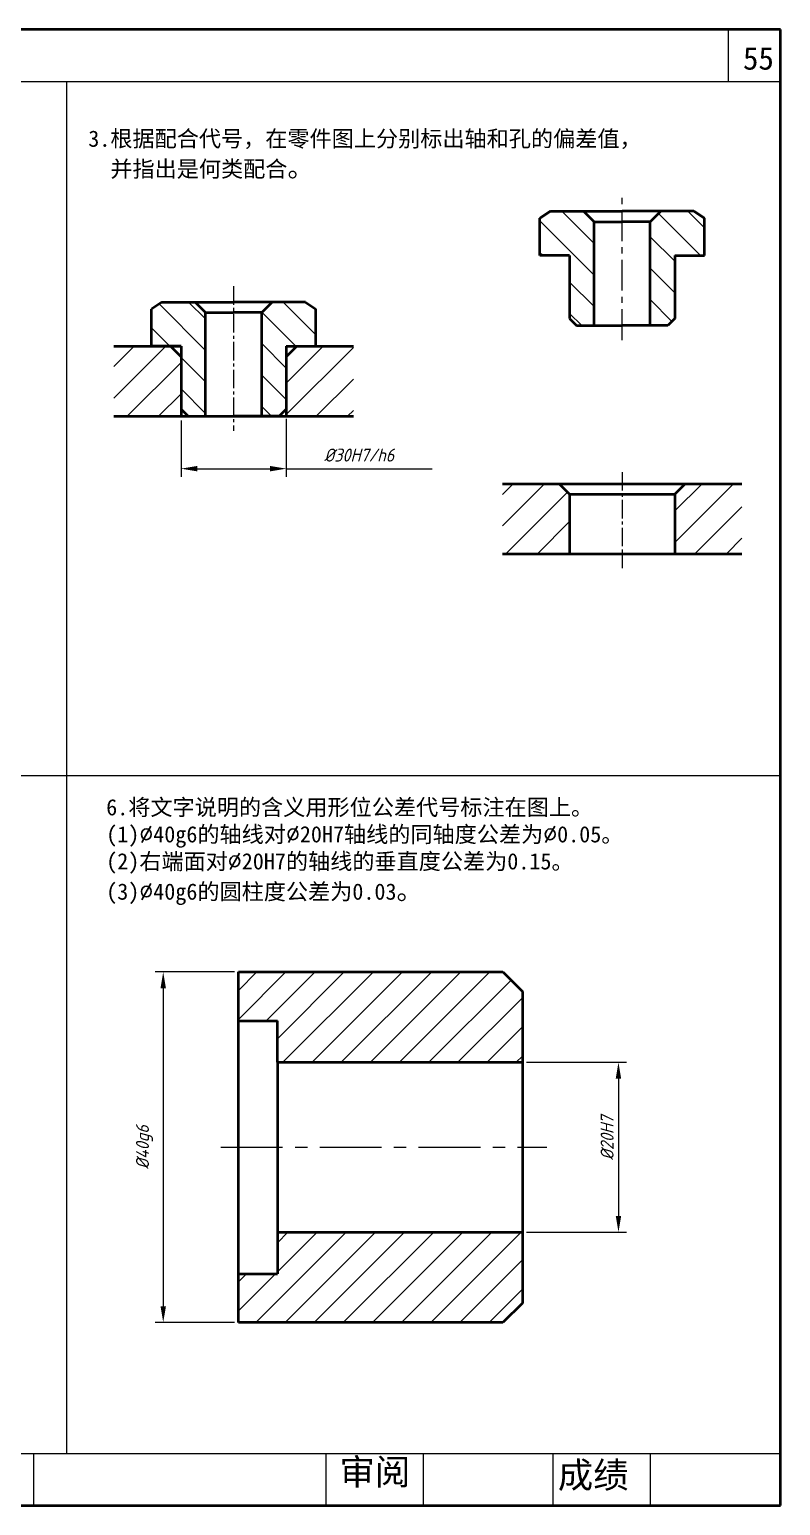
# Model space of a CAD drawing. Header units: metres. Extents: x 616 to 946, y -1678 to -1451.
# Drawn here: x 830.6 to 946.3, y -1678.4 to -1450.9 of the extents above; entities that cross this region are included whole.
import ezdxf

# ---------------------------------------------------------------- set-up
doc = ezdxf.new("R2010")
doc.units = ezdxf.units.M
doc.header["$LTSCALE"] = 0.3
doc.linetypes.add('CENTER', pattern=[50.8, 31.75, -6.35, 6.35, -6.35])
doc.linetypes.add('CENTER2', pattern=[28.575, 19.05, -3.175, 3.175, -3.175])
doc.layers.get('0').update_dxf_attribs({"lineweight": 40})
for name, color, linetype, lineweight in [('剖面线', 7, 'Continuous', 9), ('图', 7, 'Continuous', 13), ('点画线', 7, 'CENTER', 15), ('粗线', 7, 'Continuous', 40), ('细线', 7, 'Continuous', 13)]:
    doc.layers.add(name, color=color, linetype=linetype, lineweight=lineweight)
doc.styles.get("Standard").update_dxf_attribs({"font": 'TIMES.TTF', "height": 8})
doc.styles.add('数字', font='isocp.shx', dxfattribs={"oblique": 15, "height": 2})

msp = doc.modelspace()

# ---------------------------------------------------------------- hatches: boundary and pattern name
at = {"layer": '剖面线'}
h = msp.add_hatch(dxfattribs=at)
h.set_pattern_fill('ANSI31', color=256, scale=1.08, angle=90, style=0)
h.set_pattern_definition([(135, (1088.191, -291.8714), (-2.424669, -2.424669), [])])
h.paths.add_polyline_path([(917.565, -1480.537), (915.945, -1478.917), (910.84, -1478.917), (909.22, -1479.997), (909.22, -1485.735), (913.785, -1485.735), (913.785, -1495.455), (914.865, -1496.535), (917.565, -1496.535)])
h.paths.add_polyline_path([(934.549, -1479.997), (932.929, -1478.917), (927.825, -1478.917), (926.205, -1480.537), (926.205, -1496.535), (928.905, -1496.535), (929.985, -1495.455), (929.985, -1485.735), (934.549, -1485.735)])
h = msp.add_hatch(dxfattribs=at)
h.set_pattern_fill('ANSI31', color=256, scale=1.08, angle=90, style=0)
h.set_pattern_definition([(135, (609.4258, -1407.272), (-2.42467, -2.42467), [])])
h.paths.add_polyline_path([(857.709, -1494.526), (856.089, -1492.906), (850.984, -1492.906), (849.364, -1493.986), (849.364, -1499.724), (853.929, -1499.724), (857.709, -1499.724)])
h.paths.add_polyline_path([(874.694, -1493.986), (873.074, -1492.906), (867.969, -1492.906), (866.349, -1494.526), (866.349, -1499.724), (874.694, -1499.724)])
h.paths.add_polyline_path([(870.129, -1499.724), (866.349, -1499.724), (866.349, -1510.524), (869.049, -1510.524), (870.129, -1509.444)])
h.paths.add_polyline_path([(857.709, -1499.724), (853.929, -1499.724), (853.929, -1509.444), (855.009, -1510.524), (857.709, -1510.524)])
h = msp.add_hatch(dxfattribs=at)
h.set_pattern_fill('ANSI31', color=256, scale=1.08, style=0)
h.set_pattern_definition([(45, (609.4258, -1407.272), (-2.42467, 2.42467), [])])
h.paths.add_polyline_path([(853.929, -1501.344), (852.309, -1499.724), (843.59, -1499.724), (843.59, -1510.524), (853.929, -1510.524)])
h.paths.add_polyline_path([(880.469, -1499.724), (871.749, -1499.724), (870.129, -1501.344), (870.129, -1510.524), (880.469, -1510.524)])
h = msp.add_hatch(dxfattribs=at)
h.set_pattern_fill('ANSI31', color=256, scale=1.08, style=0)
h.set_pattern_definition([(45, (622.1, -1411.1), (-2.42467, 2.42467), [])])
h.paths.add_polyline_path([(913.785, -1522.532), (912.165, -1520.912), (903.445, -1520.912), (903.445, -1531.712), (913.785, -1531.712)])
h.paths.add_polyline_path([(940.324, -1520.912), (931.605, -1520.912), (929.985, -1522.532), (929.985, -1531.712), (940.324, -1531.712)])
h = msp.add_hatch(dxfattribs=at)
h.set_pattern_fill('ANSI31', color=256, style=0)
h.set_pattern_definition([(45, (1088.191, -300.4378), (-2.245064, 2.245064), [])])
h.paths.add_polyline_path([(906.52, -1610.099), (906.52, -1599.176), (903.52, -1596.176), (862.761, -1596.176), (862.761, -1603.694), (868.761, -1603.694), (868.761, -1610.099)])
h.paths.add_polyline_path([(906.52, -1647.197), (906.52, -1636.274), (868.761, -1636.274), (868.761, -1642.678), (862.761, -1642.678), (862.761, -1650.197), (903.52, -1650.197)])

# ---------------------------------------------------------------- linework, layer by layer
for p, q in [((946.266, -1450.906), (616.266, -1450.906)), ((946.266, -1678.406), (946.266, -1450.906)), ((868.761, -1636.274), (868.761, -1642.678)), ((862.761, -1642.678), (868.761, -1642.678)), ((616.266, -1678.406), (946.266, -1678.406))]:
    msp.add_line(p, q)
at = {"layer": '图', "linetype": 'CENTER2', "ltscale": 0.5}
for p, q in [((862.029, -1490.486), (862.029, -1512.753)), ((921.885, -1519.125), (921.885, -1533.941))]:
    msp.add_line(p, q, dxfattribs=at)
at = {"layer": '图'}
msp.add_line((855.009, -1510.524), (862.029, -1510.524), dxfattribs=at)
at = {"layer": '点画线', "ltscale": 0.5}
msp.add_line((921.885, -1498.766), (921.885, -1476.791), dxfattribs=at)
at = {"layer": '点画线'}
msp.add_line((860.051, -1623.186), (910.258, -1623.186), dxfattribs=at)
at = {"layer": '粗线'}
for p, q in [((910.84, -1478.917), (909.22, -1479.997)), ((909.22, -1485.735), (909.22, -1479.997)), ((910.84, -1478.917), (921.885, -1478.917)), ((917.565, -1480.537), (915.945, -1478.917)), ((917.565, -1496.535), (917.565, -1480.537)), ((917.565, -1480.537), (921.885, -1480.537)), ((932.929, -1478.917), (921.885, -1478.917)), ((926.205, -1480.537), (921.885, -1480.537)), ((926.205, -1480.537), (927.825, -1478.917)), ((926.205, -1496.535), (926.205, -1480.537)), ((932.929, -1478.917), (934.549, -1479.997)), ((934.549, -1485.735), (934.549, -1479.997)), ((913.785, -1485.735), (909.22, -1485.735)), ((913.785, -1485.735), (913.785, -1495.455)), ((929.985, -1485.735), (934.549, -1485.735)), ((929.985, -1485.735), (929.985, -1495.455)), ((850.984, -1492.906), (849.364, -1493.986)), ((849.364, -1499.724), (849.364, -1493.986)), ((850.984, -1492.906), (862.029, -1492.906)), ((857.709, -1494.526), (856.089, -1492.906)), ((857.709, -1510.524), (857.709, -1494.526)), ((857.709, -1494.526), (862.029, -1494.526)), ((873.074, -1492.906), (862.029, -1492.906)), ((866.349, -1494.526), (862.029, -1494.526)), ((866.349, -1494.526), (867.969, -1492.906)), ((866.349, -1510.524), (866.349, -1494.526)), ((873.074, -1492.906), (874.694, -1493.986)), ((874.694, -1499.724), (874.694, -1493.986)), ((913.785, -1495.455), (914.865, -1496.535)), ((914.865, -1496.535), (921.885, -1496.535)), ((928.905, -1496.535), (921.885, -1496.535)), ((929.985, -1495.455), (928.905, -1496.535)), ((843.59, -1499.724), (853.929, -1499.724)), ((853.929, -1499.724), (849.364, -1499.724)), ((852.309, -1499.724), (853.929, -1501.344)), ((853.929, -1499.724), (853.929, -1509.444)), ((853.929, -1501.344), (853.929, -1510.524)), ((870.129, -1501.344), (871.749, -1499.724)), ((870.129, -1499.724), (874.694, -1499.724)), ((870.129, -1499.724), (870.129, -1509.444)), ((870.129, -1499.724), (880.469, -1499.724)), ((870.129, -1501.344), (870.129, -1510.524)), ((843.59, -1510.524), (880.469, -1510.524)), ((853.929, -1509.444), (855.009, -1510.524)), ((869.049, -1510.524), (862.029, -1510.524)), ((870.129, -1509.444), (869.049, -1510.524)), ((903.445, -1520.912), (940.324, -1520.912)), ((912.165, -1520.912), (913.785, -1522.532)), ((929.985, -1522.532), (931.605, -1520.912)), ((913.785, -1522.532), (929.985, -1522.532)), ((913.785, -1522.532), (913.785, -1531.712)), ((929.985, -1522.532), (929.985, -1531.712)), ((903.445, -1531.712), (940.324, -1531.712)), ((862.761, -1596.176), (903.52, -1596.176)), ((862.761, -1650.197), (862.761, -1596.176)), ((903.52, -1596.176), (906.52, -1599.176)), ((906.52, -1599.176), (906.52, -1647.197)), ((862.761, -1603.694), (868.761, -1603.694)), ((868.761, -1610.099), (868.761, -1603.694)), ((868.761, -1610.099), (906.52, -1610.099)), ((868.761, -1610.099), (868.761, -1636.274)), ((868.761, -1636.274), (906.52, -1636.274)), ((906.52, -1647.197), (903.52, -1650.197)), ((903.52, -1650.197), (862.761, -1650.197))]:
    msp.add_line(p, q, dxfattribs=at)
at = {"layer": '细线'}
for p, q in [((938.266, -1458.906), (938.266, -1450.906)), ((616.266, -1458.906), (946.266, -1458.906)), ((836.266, -1458.906), (836.266, -1670.406)), ((853.929, -1511.149), (853.929, -1519.846)), ((870.129, -1510.894), (870.129, -1519.846)), ((856.429, -1518.596), (867.629, -1518.596)), ((870.129, -1518.596), (892.595, -1518.596)), ((616.266, -1565.906), (946.266, -1565.906)), ((862.136, -1596.176), (849.931, -1596.176)), ((851.181, -1598.676), (851.181, -1647.697)), ((907.145, -1610.099), (922.56, -1610.099)), ((921.31, -1612.599), (921.31, -1633.774)), ((907.145, -1636.274), (922.56, -1636.274)), ((862.136, -1650.197), (849.931, -1650.197)), ((616.266, -1670.406), (946.266, -1670.406)), ((831.266, -1678.406), (831.266, -1670.406)), ((876.266, -1678.406), (876.266, -1670.406)), ((891.266, -1678.406), (891.266, -1670.406)), ((911.266, -1678.406), (911.266, -1670.406)), ((926.266, -1678.406), (926.266, -1670.406))]:
    msp.add_line(p, q, dxfattribs=at)
for points in [[(856.429, -1518.179), (856.429, -1519.013), (853.929, -1518.596)], [(867.629, -1518.179), (867.629, -1519.013), (870.129, -1518.596)], [(850.765, -1598.676), (851.598, -1598.676), (851.181, -1596.176)], [(920.893, -1612.599), (921.727, -1612.599), (921.31, -1610.099)], [(920.893, -1633.774), (921.727, -1633.774), (921.31, -1636.274)], [(850.765, -1647.697), (851.598, -1647.697), (851.181, -1650.197)]]:
    msp.add_solid(points, dxfattribs=at)

# ---------------------------------------------------------------- texts
at = {"insert": (839.634, -1466.476), "char_height": 2.5, "attachment_point": 1}
msp.add_mtext('{\\f宋体|b0|i0|c134|p54;3.根据配合代号，在零件图上分别标出轴和孔的偏差值，\\P  并指出是何类配合\\H1.2x;。}', dxfattribs=at)
at = {"layer": '细线', "attachment_point": 1}
for s, insert, char_height, width in [('{\\fSimSun|b0|i0|c134|p2;55}', (940.491, -1453.594), 3.5, 6.5281), ('{\\f仿宋_GB2312|b0|i0|c134|p49;审阅}', (878.33, -1671.227), 4, 13.7378), ('{\\f仿宋_GB2312|b0|i0|c134|p49;成绩}', (911.964, -1671.7), 4, 13.2641)]:
    msp.add_mtext(s, dxfattribs=dict(at, insert=insert, char_height=char_height, width=width))
at = {"layer": '细线', "insert": (881.362, -1516.503), "char_height": 2, "attachment_point": 5, "style": '数字'}
msp.add_mtext('%%c30H7/h6', dxfattribs=at)
at = {"layer": '细线', "insert": (842.397, -1569.531), "char_height": 2.5, "attachment_point": 1}
msp.add_mtext('{\\f宋体|b0|i0|c134|p54;6.将文字说明的含义用形位公差代号标注在图上。\\P(1\\f宋体|b0|i0|c134|p2;)\\Ftxt.shx;%%C\\f宋体|b0|i0|c134|p54;40g6的轴线对\\Ftxt.shx;%%C\\f宋体|b0|i0|c134|p54;20H7轴线的同轴度公差为\\Ftxt.shx;%%C\\f宋体|b0|i0|c134|p54;0.05。\\P(2)右端面对\\Ftxt.shx;%%C\\f宋体|b0|i0|c134|p54;20H7的轴线的垂直度公差为0.15。\\P(3)\\Ftxt.shx;%%C\\f宋体|b0|i0|c134|p54;40g6的圆柱度公差为0.03\\H1.2x;。}', dxfattribs=at)
at = {"layer": '细线', "char_height": 2, "attachment_point": 5, "rotation": 90, "style": '数字'}
for s, insert in [('%%c40g6', (848.29, -1623.186)), ('%%c20H7', (919.563, -1621.762))]:
    msp.add_mtext(s, dxfattribs=dict(at, insert=insert))

doc.saveas('drawing.dxf')
